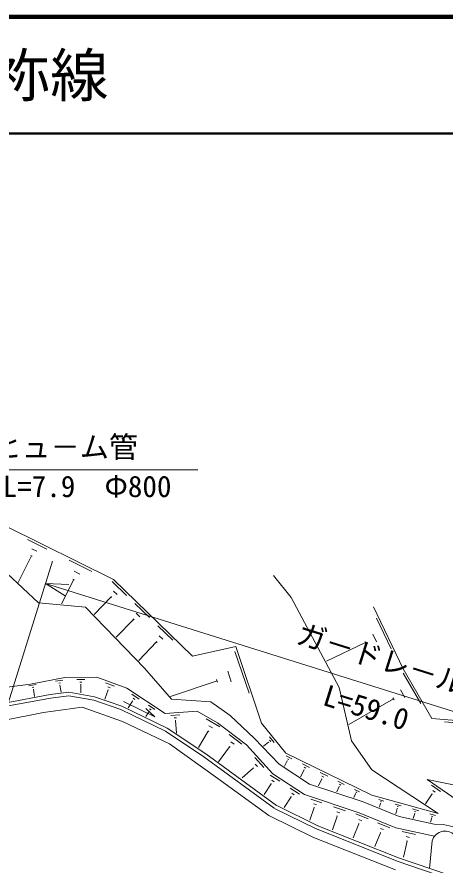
# Model space of a CAD drawing. Units: millimetres, scale not verified. Extents: x 40000 to 680000, y 20000 to 380000.
# Drawn here: x 258885 to 295605, y 307276 to 380000 of the extents above; entities that cross this region are included whole.
import ezdxf
from ezdxf.enums import TextEntityAlignment as Align

# ---------------------------------------------------------------- set-up
doc = ezdxf.new("R2010")
doc.units = ezdxf.units.MM
doc.header["$LTSCALE"] = 1000
for name, color, linetype, lineweight in [('M-BGD', 7, 'Continuous', 13), ('M-STR-HTXT', 7, 'Continuous', 13), ('M-TTL', 2, 'Continuous', 140), ('M-TTL-LINE', 7, 'Continuous', 50)]:
    doc.layers.add(name, color=color, linetype=linetype, lineweight=lineweight)
doc.layers.add('M-TTL-TXT', color=7, linetype='Continuous')
doc.styles.add('@ＭＳ ゴシック', font='')
doc.styles.add('ＭＳ ゴシック', font='')
doc.styles.get('@ＭＳ ゴシック').set_extended_font_data('@MS Gothic')
doc.styles.get('ＭＳ ゴシック').set_extended_font_data('MS Gothic')

msp = doc.modelspace()

# ---------------------------------------------------------------- linework, layer by layer
at = {"layer": 'M-BGD'}
for p, q in [((267166, 331758), (257938, 336334)), ((259797, 335189), (261439, 334375)), ((260078, 333822), (260181, 333771)), ((260169, 334391), (260579, 334188)), ((260130, 333797), (259000, 331518)), ((263355, 333424), (265313, 332454)), ((263798, 332473), (264288, 332231)), ((260721, 329763), (258055, 332277)), ((263752, 331765), (262713, 329669)), ((263691, 331795), (263813, 331734)), ((273929, 325193), (267166, 331758)), ((282410, 330211), (280882, 332103)), ((267065, 331577), (268276, 330402)), ((266965, 330263), (265511, 328765)), ((266928, 330300), (267003, 330227)), ((267167, 330773), (267469, 330480)), ((286528, 322512), (282410, 330211)), ((264775, 329382), (260721, 329763)), ((269003, 329696), (270244, 328491)), ((269832, 324153), (264775, 329382)), ((269107, 328872), (269417, 328571)), ((292018, 324115), (289480, 329417)), ((268901, 328349), (267404, 326807)), ((268862, 328387), (268939, 328311)), ((289729, 328432), (290986, 325807)), ((270971, 327785), (272243, 326550)), ((271078, 326941), (271396, 326632)), ((289413, 327071), (289727, 326415)), ((270866, 326405), (269327, 324819)), ((270827, 326443), (270906, 326366)), ((277656, 326002), (273929, 325193)), ((279871, 319448), (277656, 326002)), ((288782, 326366), (285437, 324764)), ((288743, 326448), (288822, 326284)), ((277585, 325589), (278792, 322016)), ((272153, 321489), (269832, 324153)), ((276966, 323887), (277268, 322994)), ((292002, 323743), (293518, 321115)), ((292018, 324115), (294478, 319851)), ((260046, 322795), (262983, 323370)), ((262193, 323033), (262826, 323141)), ((262463, 322883), (262621, 322910)), ((265723, 323378), (262983, 323370)), ((264025, 323173), (264713, 323175)), ((264284, 322968), (264455, 322968)), ((268314, 322431), (265723, 323378)), ((276045, 323078), (272063, 321733)), ((276007, 323190), (276083, 322966)), ((260046, 322795), (258049, 322528)), ((259911, 322643), (260540, 322750)), ((260179, 322494), (260336, 322521)), ((260270, 322316), (260309, 322322)), ((260290, 322319), (260389, 321739)), ((262555, 322704), (262594, 322710)), ((262575, 322707), (262678, 322102)), ((264349, 322762), (264392, 322762)), ((264370, 322762), (264372, 322037)), ((266695, 322288), (266409, 321505)), ((266480, 322888), (267246, 322608)), ((266671, 322297), (266719, 322280)), ((266683, 322553), (266875, 322483)), ((271599, 320274), (268314, 322431)), ((287582, 317932), (286528, 322512)), ((291782, 322303), (292161, 321646)), ((268728, 321920), (269356, 321507)), ((268840, 321577), (268997, 321474)), ((275510, 321265), (272153, 321489)), ((291183, 321519), (287362, 319315)), ((291136, 321602), (291230, 321437)), ((264484, 320815), (261158, 320359)), ((267941, 319591), (264484, 320815)), ((270718, 319998), (268013, 321295)), ((268795, 321337), (268410, 320751)), ((268775, 321350), (268814, 321324)), ((270171, 320972), (270701, 320624)), ((277171, 320102), (275510, 321265)), ((261158, 320359), (257547, 319629)), ((270227, 320480), (269927, 320024)), ((270718, 319998), (269946, 320701)), ((270210, 320491), (270244, 320469)), ((270265, 320682), (270398, 320595)), ((274356, 320479), (271599, 320274)), ((272075, 320109), (272848, 320166)), ((274356, 320479), (276077, 319479)), ((279238, 318153), (277171, 320102)), ((271969, 317676), (267941, 319591)), ((272382, 319898), (272575, 319912)), ((272471, 319672), (272520, 319675)), ((272496, 319673), (272576, 318587)), ((275116, 319806), (276288, 319125)), ((276077, 319479), (278578, 317580)), ((279871, 319448), (281939, 316879)), ((300369, 319338), (294478, 319851)), ((295546, 319557), (298223, 319324)), ((275293, 318763), (274469, 317344)), ((275257, 318784), (275330, 318741)), ((275351, 319199), (275644, 319029)), ((277079, 318467), (278162, 317645)), ((277239, 317834), (277509, 317628)), ((281379, 315925), (279238, 318153)), ((280451, 317815), (280476, 317784)), ((280559, 318274), (280948, 317791)), ((280560, 317977), (280657, 317856)), ((289325, 315430), (287582, 317932)), ((276110, 314683), (271969, 317676)), ((277127, 317406), (276165, 316138)), ((277093, 317432), (277161, 317380)), ((280831, 315089), (278578, 317580)), ((280463, 317799), (280042, 317460)), ((279281, 316505), (280073, 315628)), ((281939, 316879), (289321, 313262)), ((281968, 316642), (282475, 316394)), ((282083, 316397), (282210, 316335)), ((279315, 315938), (279513, 315719)), ((282072, 316214), (281841, 315741)), ((282056, 316221), (282088, 316206)), ((283389, 315946), (283985, 315654)), ((283525, 315657), (283674, 315584)), ((279151, 315591), (278215, 314745)), ((279127, 315618), (279176, 315564)), ((280612, 314993), (281420, 314464)), ((280831, 315089), (283537, 313315)), ((283512, 315442), (283216, 314839)), ((283493, 315451), (283530, 315433)), ((284902, 315205), (285545, 314889)), ((289325, 315430), (295016, 311684)), ((280477, 311534), (276110, 314683)), ((280698, 314244), (280099, 313330)), ((280673, 314260), (280723, 314227)), ((280756, 314552), (280958, 314420)), ((285034, 314661), (284746, 314073)), ((285014, 314671), (285054, 314651)), ((285048, 314893), (285209, 314814)), ((286421, 314460), (286960, 314196)), ((286544, 314199), (286679, 314133)), ((296636, 312832), (294069, 314611)), ((294069, 314611), (297028, 314006)), ((282313, 313878), (283121, 313348)), ((286532, 314005), (286313, 313556)), ((286516, 314013), (286549, 313996)), ((287840, 313765), (288281, 313549)), ((287941, 313552), (288051, 313497)), ((294436, 314113), (295221, 313569)), ((294567, 313673), (294764, 313537)), ((282399, 313128), (281800, 312215)), ((282374, 313145), (282425, 313112)), ((282457, 313437), (282659, 313305)), ((283537, 313315), (288238, 311763)), ((284094, 312921), (285026, 312613)), ((287931, 313392), (287775, 313074)), ((287917, 313399), (287945, 313385)), ((289321, 313262), (295016, 311684)), ((289932, 312885), (290359, 312767)), ((294502, 313370), (293918, 312526)), ((294478, 313387), (294527, 313353)), ((284561, 310372), (280979, 312136)), ((284694, 310641), (281111, 312405)), ((284375, 312208), (284017, 311123)), ((284346, 312217), (284405, 312198)), ((284351, 312526), (284584, 312449)), ((286036, 312280), (287080, 311935)), ((290074, 312570), (289981, 312235)), ((290056, 312713), (290163, 312683)), ((290061, 312573), (290088, 312566)), ((291336, 312496), (291848, 312354)), ((291507, 312118), (291379, 311660)), ((291485, 312289), (291613, 312254)), ((291491, 312123), (291523, 312114)), ((292827, 312083), (293351, 311938)), ((284331, 309639), (280477, 311534)), ((286351, 311481), (285955, 310281)), ((286319, 311492), (286384, 311470)), ((286324, 311837), (286585, 311751)), ((287948, 311666), (289009, 311230)), ((288238, 311763), (291384, 310469)), ((293002, 311696), (292882, 311266)), ((292980, 311871), (293111, 311835)), ((292985, 311700), (293018, 311691)), ((294307, 311672), (294791, 311538)), ((294469, 311315), (294365, 310940)), ((294449, 311477), (294570, 311443)), ((294454, 311319), (294484, 311311)), ((288217, 310811), (287725, 309617)), ((288183, 310825), (288250, 310798)), ((288215, 311184), (288480, 311075)), ((289805, 310902), (290866, 310466)), ((294680, 310768), (295432, 310754)), ((295432, 310754), (298385, 310088)), ((290074, 310047), (289582, 308853)), ((290041, 310061), (290107, 310034)), ((290072, 310420), (290337, 310311)), ((291384, 310469), (294692, 309742)), ((291925, 310145), (293066, 309894)), ((291343, 306866), (284331, 309639)), ((292345, 309335), (292040, 307947)), ((292278, 309709), (292563, 309646)), ((292309, 309343), (292381, 309328)), ((294494, 309350), (294284, 306986))]:
    msp.add_line(p, q, dxfattribs=at)
for points in [[(237359, 319251), (240220, 319702), (245059, 320038), (248437, 320298), (251939, 320685), (257820, 321159), (261728, 321890), (263333, 322091), (265541, 321698), (267895, 320888), (271781, 319026), (275085, 316811), (281134, 312392)], [(237460, 318942), (237753, 319010), (240253, 319403), (245081, 319739), (248465, 319999), (251968, 320387), (257859, 320861), (261775, 321594), (263325, 321788), (265466, 321407), (267781, 320610), (271631, 318764), (274913, 316565), (280957, 312150)], [(281379, 315925), (283975, 314223), (288586, 312702), (291684, 311427), (294680, 310768)], [(284683, 310646), (291606, 307900), (301542, 304508), (305185, 303685), (312082, 303147), (318040, 301047), (325997, 298309)], [(284572, 310367), (291502, 307619), (301460, 304219), (305140, 303388), (312019, 302851), (317941, 300763), (325899, 298025)]]:
    msp.add_lwpolyline(points, dxfattribs=at)
msp.add_arc((295604, 309033), 1155, 34.88316, 164.05716, dxfattribs=at)
at = {"layer": 'M-STR-HTXT'}
for p, q in [((255399, 341161), (274399, 341161)), ((252656, 303759), (261939, 333336)), ((261340, 331428), (317494, 313803)), ((263339, 331343), (261340, 331428)), ((261340, 331428), (263029, 330356))]:
    msp.add_line(p, q, dxfattribs=at)
at = {"layer": 'M-TTL'}
msp.add_line((680000, 380000), (40000, 380000), dxfattribs=at)
at = {"layer": 'M-TTL-LINE'}
msp.add_line((40000, 370000), (680000, 370000), dxfattribs=at)

# ---------------------------------------------------------------- texts
at = {"layer": 'M-STR-HTXT', "style": 'ＭＳ ゴシック'}
msp.add_text('ヒュ－ム管', height=1833, dxfattribs=at).set_placement((256774, 341661), align=Align.BOTTOM_LEFT)
msp.add_text('L=7.9\u3000Φ800', height=1833, dxfattribs=at).set_placement((264899, 340661), align=Align.TOP_CENTER)
msp.add_text('ガ－ドレ－ル', height=1833, rotation=342.575, dxfattribs=at).set_placement((289717, 323570), align=Align.BOTTOM_CENTER)
at = {"layer": 'M-STR-HTXT', "style": '@ＭＳ ゴシック'}
msp.add_text('L=59.0', height=1833, rotation=342.575, dxfattribs=at).set_placement((289118, 321662), align=Align.TOP_CENTER)
at = {"layer": 'M-TTL-TXT', "style": 'ＭＳ ゴシック'}
msp.add_text('主要地方道下関美祢線', height=3666, dxfattribs=at).set_placement((216734, 375000), align=Align.MIDDLE_LEFT)

doc.saveas('drawing.dxf')
